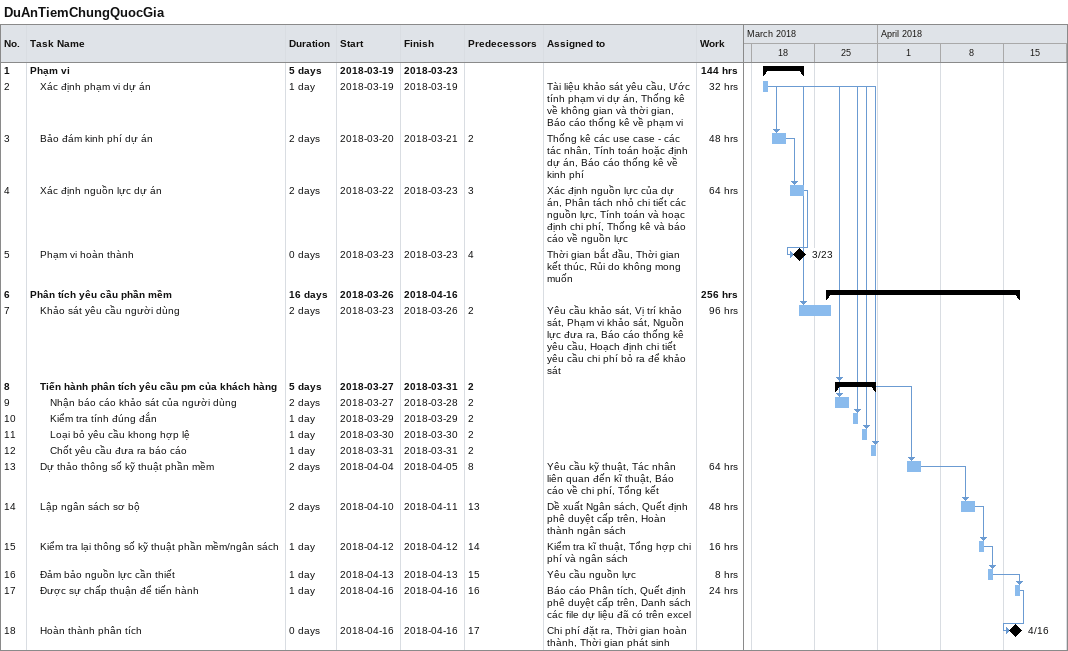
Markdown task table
DuAnTiemChungQuocGia

| ID | Level | Task | Duration | Start | Finish | Predecessors | Resources | Work (h) |
|---|---|---|---|---|---|---|---|---|
| 1 | 1 | **Phạm vi** | 5d | 2018-03-19 | 2018-03-23 |  |  | 144 |
| 2 | 2 | Xác định phạm vi dự án | 1d | 2018-03-19 | 2018-03-19 |  | Tài liệu khảo sát yêu cầu, Ước tính phạm vi dự án, Thống kê về không gian và thời gian, Báo cáo thống kê về phạm vi | 32 |
| 3 | 2 | Bảo đám kinh phí dự án | 2d | 2018-03-20 | 2018-03-21 | 2 | Thống kê các use case - các tác nhân, Tính toán hoặc định dự án, Báo cáo thống kê về kinh phí | 48 |
| 4 | 2 | Xác định nguồn lực dự án | 2d | 2018-03-22 | 2018-03-23 | 3 | Xác định nguồn lực của dự án, Phân tách nhỏ chi tiết các nguồn lực, Tính toán và hoạc định chi phí, Thống kê và báo cáo về nguồn lực | 64 |
| 5 | 2 | Phạm vi hoàn thành | 0d | 2018-03-23 | 2018-03-23 | 4 | Thời gian bắt đầu, Thời gian kết thúc, Rủi do không mong muốn |  |
| 6 | 1 | **Phân tích yêu cầu phần mềm** | 16d | 2018-03-26 | 2018-04-16 |  |  | 256 |
| 7 | 2 | Khảo sát yêu cầu người dùng | 2d | 2018-03-23 | 2018-03-26 | 2 | Yêu cầu khảo sát, Vị trí khảo sát, Phạm vi khảo sát, Nguồn lực đưa ra, Báo cáo thống kê yêu cầu, Hoạch định chi tiết yêu cầu chi phí bỏ ra để khảo sát | 96 |
| 8 | 2 | **Tiến hành phân tích yêu cầu pm của khách hàng** | 5d | 2018-03-27 | 2018-03-31 | 2 |  |  |
| 9 | 3 | Nhận báo cáo khảo sát của người dùng | 2d | 2018-03-27 | 2018-03-28 | 2 |  |  |
| 10 | 3 | Kiểm tra tính đúng đắn | 1d | 2018-03-29 | 2018-03-29 | 2 |  |  |
| 11 | 3 | Loại bỏ yêu cầu khong hợp lệ | 1d | 2018-03-30 | 2018-03-30 | 2 |  |  |
| 12 | 3 | Chốt yêu cầu đưa ra báo cáo | 1d | 2018-03-31 | 2018-03-31 | 2 |  |  |
| 13 | 2 | Dự thảo thông số kỹ thuật phần mềm | 2d | 2018-04-04 | 2018-04-05 | 8 | Yêu cầu kỹ thuật, Tác nhân liên quan đến kĩ thuật, Báo cáo về chi phí, Tổng kết | 64 |
| 14 | 2 | Lập ngân sách sơ bộ | 2d | 2018-04-10 | 2018-04-11 | 13 | Dề xuất Ngân sách, Quết định phê duyệt cấp trên, Hoàn thành ngân sách | 48 |
| 15 | 2 | Kiểm tra lại thông số kỹ thuật phần mềm/ngân sách | 1d | 2018-04-12 | 2018-04-12 | 14 | Kiểm tra kĩ thuật, Tổng hợp chi phí và ngân sách | 16 |
| 16 | 2 | Đảm bảo nguồn lực cần thiết | 1d | 2018-04-13 | 2018-04-13 | 15 | Yêu cầu nguồn lực | 8 |
| 17 | 2 | Được sự chấp thuận để tiến hành | 1d | 2018-04-16 | 2018-04-16 | 16 | Báo cáo Phân tích, Quết định phê duyệt cấp trên, Danh sách các file dự liệu đã có trên excel | 24 |
| 18 | 2 | Hoàn thành phân tích | 0d | 2018-04-16 | 2018-04-16 | 17 | Chi phí đặt ra, Thời gian hoàn thành, Thời gian phát sinh |  |
